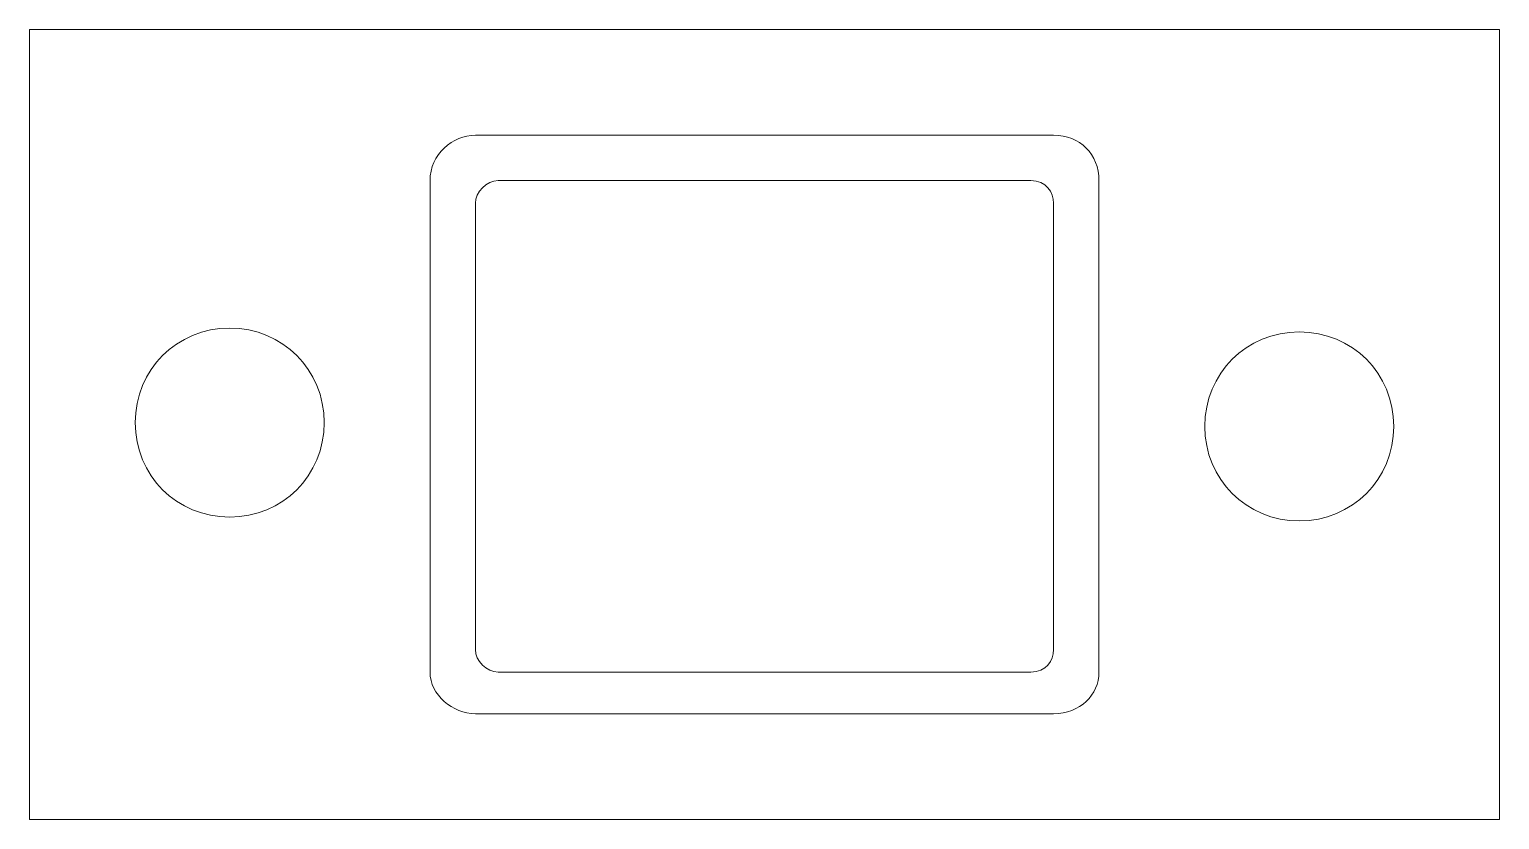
# Model space of a CAD drawing. Header units: metres. Extents: x 50 to 517, y 9 to 260.
import ezdxf

# ---------------------------------------------------------------- set-up
doc = ezdxf.new("R2010")
doc.units = ezdxf.units.M
doc.layers.add('STROKE_BLACK_000000', color=7, linetype='Continuous', true_color=0x000000)

msp = doc.modelspace()

# ---------------------------------------------------------------- linework, layer by layer
at = {"layer": 'STROKE_BLACK_000000', "lineweight": 0, "true_color": 0x000000}
for points in [[(50.01, 259.92), (516.81, 259.92), (516.81, 9.12), (50.01, 9.12), (50.01, 259.92)], [(191.61, 226.32), (375.21, 226.32), (376.76, 226.25), (378.24, 226.05), (379.66, 225.71), (381, 225.25), (382.27, 224.67), (383.46, 223.98), (384.56, 223.18), (385.56, 222.27), (386.47, 221.27), (387.27, 220.17), (387.96, 218.98), (388.54, 217.71), (389, 216.37), (389.34, 214.95), (389.54, 213.47), (389.61, 211.92), (389.61, 55.92), (389.54, 54.59), (389.34, 53.29), (389, 52.03), (388.54, 50.82), (387.96, 49.67), (387.27, 48.58), (386.47, 47.56), (385.56, 46.62), (384.56, 45.76), (383.46, 45), (382.27, 44.33), (381, 43.77), (379.66, 43.32), (378.24, 42.99), (376.76, 42.79), (375.21, 42.72), (191.61, 42.72), (190.26, 42.79), (188.92, 42.99), (187.61, 43.32), (186.32, 43.77), (185.08, 44.33), (183.89, 45), (182.76, 45.76), (181.71, 46.62), (180.74, 47.56), (179.87, 48.58), (179.1, 49.67), (178.45, 50.82), (177.92, 52.03), (177.53, 53.29), (177.29, 54.59), (177.21, 55.92), (177.21, 211.92), (177.29, 213.47), (177.53, 214.95), (177.92, 216.37), (178.45, 217.71), (179.1, 218.98), (179.87, 220.17), (180.74, 221.27), (181.71, 222.27), (182.76, 223.18), (183.89, 223.98), (185.08, 224.67), (186.32, 225.25), (187.61, 225.71), (188.92, 226.05), (190.26, 226.25), (191.61, 226.32)], [(368.01, 55.92), (198.81, 55.92), (197.47, 56.08), (196.17, 56.54), (194.95, 57.25), (193.86, 58.17), (192.94, 59.26), (192.23, 60.48), (191.77, 61.78), (191.61, 63.12), (191.61, 204.72), (191.77, 206.06), (192.23, 207.36), (192.94, 208.58), (193.86, 209.67), (194.95, 210.59), (196.17, 211.3), (197.47, 211.76), (198.81, 211.92), (368.01, 211.92), (369.7, 211.76), (371.16, 211.3), (372.4, 210.59), (373.41, 209.67), (374.2, 208.58), (374.76, 207.36), (375.1, 206.06), (375.21, 204.72), (375.21, 63.12), (375.1, 61.78), (374.76, 60.48), (374.2, 59.26), (373.41, 58.17), (372.4, 57.25), (371.16, 56.54), (369.7, 56.08), (368.01, 55.92)], [(143.61, 135.12), (143.46, 138.23), (143.01, 141.23), (142.28, 144.13), (141.28, 146.89), (140.04, 149.52), (138.55, 151.99), (136.83, 154.3), (134.91, 156.42), (132.79, 158.34), (130.48, 160.06), (128.01, 161.55), (125.38, 162.79), (122.62, 163.79), (119.72, 164.52), (116.72, 164.97), (113.61, 165.12), (110.5, 164.97), (107.5, 164.52), (104.6, 163.79), (101.83, 162.79), (99.21, 161.55), (96.73, 160.06), (94.43, 158.34), (92.31, 156.42), (90.39, 154.3), (88.67, 151.99), (87.18, 149.52), (85.93, 146.89), (84.94, 144.13), (84.21, 141.23), (83.76, 138.23), (83.61, 135.12), (83.76, 132.01), (84.21, 129.01), (84.94, 126.11), (85.93, 123.34), (87.18, 120.72), (88.67, 118.24), (90.39, 115.94), (92.31, 113.82), (94.43, 111.9), (96.73, 110.18), (99.21, 108.69), (101.83, 107.44), (104.6, 106.45), (107.5, 105.72), (110.5, 105.27), (113.61, 105.12), (116.72, 105.27), (119.72, 105.72), (122.62, 106.45), (125.38, 107.44), (128.01, 108.69), (130.48, 110.18), (132.79, 111.9), (134.91, 113.82), (136.83, 115.94), (138.55, 118.24), (140.04, 120.72), (141.28, 123.34), (142.28, 126.11), (143.01, 129.01), (143.46, 132.01), (143.61, 135.12)], [(483.21, 133.92), (483.06, 137.03), (482.61, 140.03), (481.88, 142.93), (480.88, 145.69), (479.64, 148.32), (478.15, 150.79), (476.43, 153.1), (474.51, 155.22), (472.39, 157.14), (470.08, 158.86), (467.61, 160.35), (464.98, 161.59), (462.22, 162.59), (459.32, 163.32), (456.32, 163.77), (453.21, 163.92), (450.1, 163.77), (447.1, 163.32), (444.2, 162.59), (441.43, 161.59), (438.81, 160.35), (436.33, 158.86), (434.03, 157.14), (431.91, 155.22), (429.99, 153.1), (428.27, 150.79), (426.78, 148.32), (425.53, 145.69), (424.54, 142.93), (423.81, 140.03), (423.36, 137.03), (423.21, 133.92), (423.36, 130.81), (423.81, 127.81), (424.54, 124.91), (425.53, 122.14), (426.78, 119.52), (428.27, 117.04), (429.99, 114.74), (431.91, 112.62), (434.03, 110.7), (436.33, 108.98), (438.81, 107.49), (441.43, 106.24), (444.2, 105.25), (447.1, 104.52), (450.1, 104.07), (453.21, 103.92), (456.32, 104.07), (459.32, 104.52), (462.22, 105.25), (464.98, 106.24), (467.61, 107.49), (470.08, 108.98), (472.39, 110.7), (474.51, 112.62), (476.43, 114.74), (478.15, 117.04), (479.64, 119.52), (480.88, 122.14), (481.88, 124.91), (482.61, 127.81), (483.06, 130.81), (483.21, 133.92)]]:
    msp.add_lwpolyline(points, dxfattribs=at)

doc.saveas('drawing.dxf')
